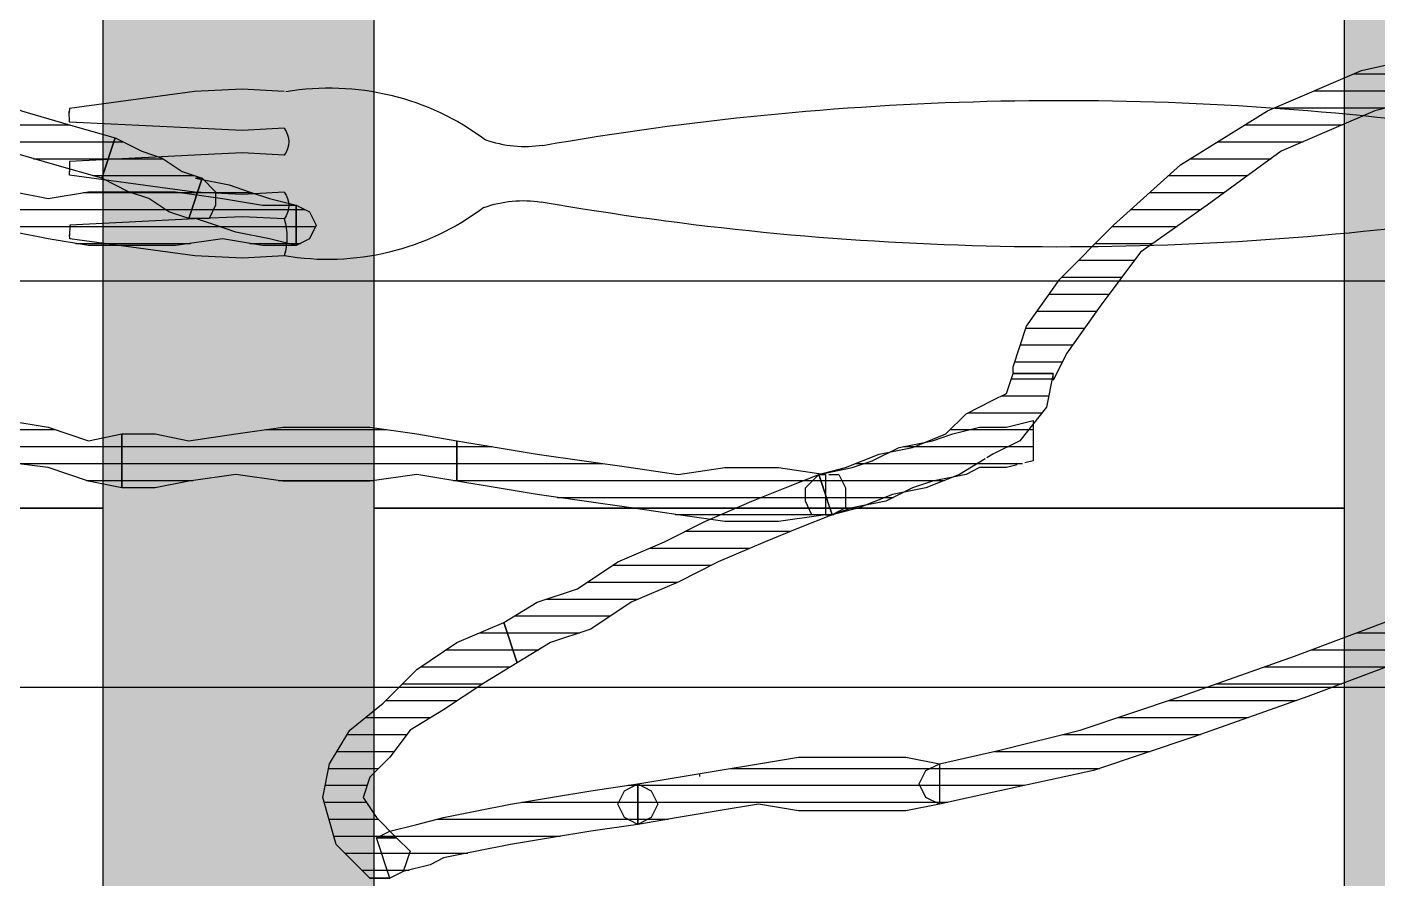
# Model space of a CAD drawing. Extents: x -29316 to 80307, y 54266 to 73016.
# Drawn here: x 21636.24 to 21646.22, y 55733.9 to 55740.19 of the extents above; entities that cross this region are included whole.
import ezdxf

# ---------------------------------------------------------------- set-up
doc = ezdxf.new("R2010")
doc.units = 0
for name, color, linetype, lineweight in [('C_Duvar', 145, 'Continuous', 30), ('PLAN', 253, 'Continuous', 15), ('Tezgah', 7, 'Continuous', 9)]:
    doc.layers.add(name, color=color, linetype=linetype, lineweight=lineweight)
for name, color, linetype in [('İnsan', 50, 'Continuous'), ('mobilya', 107, 'Continuous'), ('OC-Mutfak_Ekipman', 252, 'Continuous')]:
    doc.layers.add(name, color=color, linetype=linetype)
pattern_1 = [(360, (-5108.51305, -673.59423), (1e-16, 0.125), [25])]

# ---------------------------------------------------------------- blocks, each defined once
blk = doc.blocks.new('n98')
at = {"layer": 'PLAN'}
h = blk.add_hatch(color=256, dxfattribs=at)
h.dxf.hatch_style = 1
h.paths.add_polyline_path([(35800.2435, -107005.2306, 0.414214), (35801.2435, -107006.2306, 0.414218), (35802.2435, -107005.2306), (35802.2435, -106909.2306, 0.414214), (35801.2435, -106908.2306, 0.414214), (35800.2435, -106909.2306)])
h.paths.add_polyline_path([(35793.0775, -106909.2306, 0.414214), (35792.0775, -106908.2306, 0.414214), (35791.0775, -106909.2306), (35791.0775, -107005.2306, 0.414214), (35792.0775, -107006.2306, 0.414218), (35793.0775, -107005.2306)])
h.paths.add_polyline_path([(35781.9115, -107005.2306, 0.414214), (35782.9115, -107006.2306, 0.414218), (35783.9115, -107005.2306), (35783.9115, -106909.2306, 0.414214), (35782.9115, -106908.2306, 0.414214), (35781.9115, -106909.2306)])
for p, q in [((35791.0775, -106914.2306), (35783.9115, -106914.2306)), ((35800.2435, -106914.2306), (35793.0775, -106914.2306))]:
    blk.add_line(p, q)
for points in [[(35791.0775, -106914.2306), (35791.0775, -106911.2306), (35783.9115, -106911.2306), (35783.9115, -106914.2306)], [(35800.2435, -106914.2306), (35800.2435, -106911.2306), (35793.0775, -106911.2306), (35793.0775, -106914.2306)]]:
    blk.add_lwpolyline(points, close=True)
at = {"layer": 'OC-Mutfak_Ekipman'}
for p, q in [((35783.9115, -106909.2306), (35783.9115, -107005.2306)), ((35791.0775, -107005.2306), (35791.0775, -106909.2306)), ((35793.0775, -106909.2306), (35793.0775, -107005.2306))]:
    blk.add_line(p, q, dxfattribs=at)
blk = doc.blocks.new('A$C2F7A1A77')
at = {"layer": 'mobilya', "color": 3}
blk.add_lwpolyline([(0, 37), (0, 0), (53, 0), (53, 37)], close=True, dxfattribs=at)
blk.add_lwpolyline([(3, 29), (3, 8, 0.414214), (8, 3), (45, 3, 0.414214), (50, 8), (50, 29, 0.414214), (45, 34), (8, 34, 0.414214)], format="xyb", close=True, dxfattribs=at)
for points in [[(3.1861, 18.9918), (3.1694, 18.6829), (3.1861, 18.3302), (3.3113, 17.408), (3.3404, 17.4058)], [(3.4583, 18.9918), (3.475, 18.6829), (3.4583, 18.3302), (3.4128, 17.408), (3.3341, 17.4058)], [(3.6566, 18.9908), (3.6399, 18.6819), (3.6566, 18.3292), (3.7818, 17.4071), (3.8109, 17.4048)], [(3.9288, 18.9908), (3.9455, 18.6819), (3.9288, 18.3292), (3.8832, 17.4071), (3.8046, 17.4048)], [(4.1275, 18.9904), (4.1107, 18.6815), (4.1275, 18.3288), (4.173, 17.4066), (4.2517, 17.4044)], [(4.3996, 18.9904), (4.4164, 18.6815), (4.3996, 18.3288), (4.2744, 17.4066), (4.2454, 17.4044)]]:
    blk.add_lwpolyline(points, dxfattribs=at)
for centre, radius, start, end in [((25.4741, 24.7151), 22.2226, 172.87288, 189.91367), ((-17.889, 24.7273), 22.2226, 350.08633, 7.09537), ((2.7446, 20.7561), 0.8492, 339.99038, 9.01405), ((4.8404, 20.7684), 0.8492, 170.98595, 200.00962), ((5.0789, 19.314), 1.92, 143.14746, 189.66172), ((2.5061, 19.3262), 1.92, 350.33828, 36.85254), ((3.3213, 18.5458), 0.466, 72.94526, 106.86009), ((3.557, 18.8621), 0.1628, 52.25716, 127.4765), ((4.0278, 18.8617), 0.1628, 52.25716, 127.4765)]:
    blk.add_arc(centre, radius, start, end, dxfattribs=at)
blk = doc.blocks.new('InsanKadın')
at = {"layer": 'İnsan'}
h = blk.add_hatch(dxfattribs=at)
h.set_pattern_fill('DC_LINES', scale=0.1, style=0)
h.set_pattern_definition(pattern_1)
edge = h.paths.add_edge_path(flags=0)
edge.add_line((19.7711, 54.4069), (19.6237, 54.4069))
edge.add_line((19.6237, 54.4069), (19.3756, 54.1585))
edge.add_line((19.3756, 54.1585), (19.277, 53.8107))
edge.add_line((19.277, 53.8107), (19.3268, 53.5624))
edge.add_line((19.3268, 53.5624), (19.4752, 53.314))
edge.add_line((19.4752, 53.314), (19.7223, 53.1153))
edge.add_line((19.7223, 53.1153), (19.9694, 52.8669))
edge.add_line((19.9694, 52.8669), (20.2663, 52.6682))
edge.add_line((20.2663, 52.6682), (20.6129, 52.5192))
edge.add_line((20.6129, 52.5192), (20.7116, 52.8173))
edge.add_line((20.7116, 52.8173), (20.4645, 52.9663))
edge.add_line((20.4645, 52.9663), (20.1676, 53.165))
edge.add_line((20.1676, 53.165), (19.9205, 53.314))
edge.add_line((19.9205, 53.314), (19.7711, 53.5128))
edge.add_line((19.7711, 53.5128), (19.6237, 53.6617))
edge.add_line((19.6237, 53.6617), (19.5739, 53.8107))
edge.add_line((19.5739, 53.8107), (19.6725, 53.9598))
edge.add_line((19.6725, 53.9598), (19.8209, 54.1088))
edge.add_line((19.8209, 54.1088), (19.6725, 54.1088))
edge.add_line((19.6725, 54.1088), (19.8209, 54.1088))
edge.add_line((19.8209, 54.1088), (19.9205, 54.2081))
edge.add_line((19.9205, 54.2081), (19.8707, 54.3572))
edge.add_line((19.8707, 54.3572), (19.7711, 54.4069))
edge.add_line((19.7711, 54.4069), (19.6237, 54.4069))
h = blk.add_hatch(dxfattribs=at)
h.set_pattern_fill('DC_LINES', scale=0.1, style=0)
h.set_pattern_definition(pattern_1)
edge = h.paths.add_edge_path(flags=0)
edge.add_line((21.6022, 54.0095), (21.2555, 54.0591))
edge.add_line((21.2555, 54.0591), (20.9586, 54.1088))
edge.add_line((20.9586, 54.1088), (20.6618, 54.1585))
edge.add_line((20.6618, 54.1585), (20.4147, 54.2081))
edge.add_line((20.4147, 54.2081), (20.1676, 54.2578))
edge.add_line((20.1676, 54.2578), (20.068, 54.3075))
edge.add_line((20.068, 54.3075), (19.8707, 54.3572))
edge.add_line((19.8707, 54.3572), (19.7711, 54.4069))
edge.add_line((19.7711, 54.4069), (19.6725, 54.1088))
edge.add_line((19.6725, 54.1088), (19.7711, 54.0591))
edge.add_line((19.7711, 54.0591), (19.9694, 54.0095))
edge.add_line((19.9694, 54.0095), (20.1676, 53.9598))
edge.add_line((20.1676, 53.9598), (20.4147, 53.9101))
edge.add_line((20.4147, 53.9101), (20.6618, 53.8604))
edge.add_line((20.6618, 53.8604), (20.9586, 53.8107))
edge.add_line((20.9586, 53.8107), (21.2555, 53.7611))
edge.add_line((21.2555, 53.7611), (21.6022, 53.7114))
h = blk.add_hatch(dxfattribs=at)
h.set_pattern_fill('DC_LINES', scale=0.1, style=0)
h.set_pattern_definition(pattern_1)
edge = h.paths.add_edge_path(flags=0)
edge.add_line((21.6022, 53.7114), (21.8991, 53.6617))
edge.add_line((21.8991, 53.6617), (22.1959, 53.612))
edge.add_line((22.1959, 53.612), (22.4928, 53.5624))
edge.add_line((22.4928, 53.5624), (22.7897, 53.5128))
edge.add_line((22.7897, 53.5128), (23.0368, 53.5128))
edge.add_line((23.0368, 53.5128), (23.3336, 53.5128))
edge.add_line((23.3336, 53.5128), (23.5817, 53.5128))
edge.add_line((23.5817, 53.5128), (23.8288, 53.5624))
edge.add_line((23.8288, 53.5624), (23.8288, 53.8604))
edge.add_line((23.8288, 53.8604), (23.5817, 53.9101))
edge.add_line((23.5817, 53.9101), (23.3336, 53.9101))
edge.add_line((23.3336, 53.9101), (23.0368, 53.9101))
edge.add_line((23.0368, 53.9101), (22.7897, 53.9101))
edge.add_line((22.7897, 53.9101), (22.4928, 53.8604))
edge.add_line((22.4928, 53.8604), (22.1959, 53.9101))
edge.add_line((22.1959, 53.9101), (21.8991, 53.9598))
edge.add_line((21.8991, 53.9598), (21.6022, 54.0095))
h = blk.add_hatch(dxfattribs=at)
h.set_pattern_fill('DC_LINES', scale=0.1, style=0)
h.set_pattern_definition(pattern_1)
h.paths.add_polyline_path([(23.8288, 53.5624), (24.2741, 53.463), (24.8678, 53.314), (25.61, 53.0657), (26.4508, 52.7676), (27.2428, 52.4695), (28.0338, 52.1715), (28.6276, 51.9232), (28.9743, 51.6747), (29.1715, 51.9728), (28.7262, 52.2212), (28.1334, 52.4695), (27.3414, 52.7676), (26.5495, 53.0657), (25.7086, 53.3637), (24.9664, 53.612), (24.2741, 53.7611), (23.8288, 53.8604), (23.7301, 53.8107), (23.6803, 53.7114), (23.7301, 53.612)], flags=0)
h = blk.add_hatch(dxfattribs=at)
h.set_pattern_fill('DC_LINES', scale=0.1, style=0)
h.set_pattern_definition(pattern_1)
edge = h.paths.add_edge_path(flags=0)
edge.add_line((20.6129, 52.5192), (20.86, 52.3702))
edge.add_line((20.86, 52.3702), (21.1569, 52.2709))
edge.add_line((21.1569, 52.2709), (21.4538, 52.0721))
edge.add_line((21.4538, 52.0721), (21.8004, 51.9232))
edge.add_line((21.8004, 51.9232), (22.0973, 51.7741))
edge.add_line((22.0973, 51.7741), (22.443, 51.6251))
edge.add_line((22.443, 51.6251), (22.6911, 51.5258))
edge.add_line((22.6911, 51.5258), (22.9381, 51.4265))
edge.add_line((22.9381, 51.4265), (23.0368, 51.7244))
edge.add_line((23.0368, 51.7244), (22.7897, 51.8238))
edge.add_line((22.7897, 51.8238), (22.5426, 51.9232))
edge.add_line((22.5426, 51.9232), (22.1959, 52.0721))
edge.add_line((22.1959, 52.0721), (21.8991, 52.2212))
edge.add_line((21.8991, 52.2212), (21.5524, 52.3702))
edge.add_line((21.5524, 52.3702), (21.2555, 52.5689))
edge.add_line((21.2555, 52.5689), (20.9586, 52.6682))
edge.add_line((20.9586, 52.6682), (20.7116, 52.8173))
h = blk.add_hatch(dxfattribs=at)
h.set_pattern_fill('DC_LINES', scale=0.1, style=0)
h.set_pattern_definition(pattern_1)
edge = h.paths.add_edge_path(flags=0)
edge.add_line((20.2663, 51.178), (20.5631, 51.2277))
edge.add_line((20.5631, 51.2277), (20.86, 51.2773))
edge.add_line((20.86, 51.2773), (21.2067, 51.327))
edge.add_line((21.2067, 51.327), (21.5524, 51.3767))
edge.add_line((21.5524, 51.3767), (21.8991, 51.4265))
edge.add_line((21.8991, 51.4265), (22.2457, 51.3767))
edge.add_line((22.2457, 51.3767), (22.6413, 51.3767))
edge.add_line((22.6413, 51.3767), (22.9879, 51.4265))
edge.add_line((22.9879, 51.4265), (22.9879, 51.7244))
edge.add_line((22.9879, 51.7244), (22.6413, 51.7741))
edge.add_line((22.6413, 51.7741), (22.2457, 51.7741))
edge.add_line((22.2457, 51.7741), (21.8991, 51.7244))
edge.add_line((21.8991, 51.7244), (21.5524, 51.6747))
edge.add_line((21.5524, 51.6747), (21.2067, 51.6251))
edge.add_line((21.2067, 51.6251), (20.86, 51.5754))
edge.add_line((20.86, 51.5754), (20.5631, 51.5258))
edge.add_line((20.5631, 51.5258), (20.2663, 51.4761))
h = blk.add_hatch(dxfattribs=at)
h.set_pattern_fill('DC_LINES', scale=0.1, style=0)
h.set_pattern_definition(pattern_1)
edge = h.paths.add_edge_path(flags=0)
edge.add_line((22.9879, 51.4265), (22.9381, 51.4265))
edge.add_line((22.9381, 51.4265), (23.1852, 51.3767))
edge.add_line((23.1852, 51.3767), (23.3336, 51.327))
edge.add_line((23.3336, 51.327), (23.5319, 51.2277))
edge.add_line((23.5319, 51.2277), (23.7789, 51.178))
edge.add_line((23.7789, 51.178), (23.9274, 51.1284))
edge.add_line((23.9274, 51.1284), (24.1256, 51.0787))
edge.add_line((24.1256, 51.0787), (24.3239, 51.0787))
edge.add_line((24.3239, 51.0787), (24.5211, 51.029))
edge.add_line((24.5211, 51.029), (24.5211, 51.327))
edge.add_line((24.5211, 51.327), (24.3239, 51.3767))
edge.add_line((24.3239, 51.3767), (24.1256, 51.3767))
edge.add_line((24.1256, 51.3767), (24.027, 51.4265))
edge.add_line((24.027, 51.4265), (23.7789, 51.4761))
edge.add_line((23.7789, 51.4761), (23.6305, 51.5258))
edge.add_line((23.6305, 51.5258), (23.4332, 51.6251))
edge.add_line((23.4332, 51.6251), (23.1852, 51.6747))
edge.add_line((23.1852, 51.6747), (23.0368, 51.7244))
edge.add_line((23.0368, 51.7244), (22.9879, 51.7244))
edge.add_line((22.9879, 51.7244), (23.0368, 51.7244))
edge.add_line((23.0368, 51.7244), (22.8883, 51.7244))
edge.add_line((22.8883, 51.7244), (22.8395, 51.6251))
edge.add_line((22.8395, 51.6251), (22.8395, 51.5258))
edge.add_line((22.8395, 51.5258), (22.9381, 51.4265))
h = blk.add_hatch(dxfattribs=at)
h.set_pattern_fill('DC_LINES', scale=0.1, style=0)
h.set_pattern_definition(pattern_1)
edge = h.paths.add_edge_path(flags=0)
edge.add_line((22.9381, 51.4265), (23.1364, 51.3767))
edge.add_line((23.1364, 51.3767), (23.3834, 51.2773))
edge.add_line((23.3834, 51.2773), (23.6305, 51.2277))
edge.add_line((23.6305, 51.2277), (23.8776, 51.1284))
edge.add_line((23.8776, 51.1284), (24.027, 50.9794))
edge.add_line((24.027, 50.9794), (24.2243, 50.8799))
edge.add_line((24.2243, 50.8799), (24.3239, 50.8303))
edge.add_line((24.3239, 50.8303), (24.3727, 50.6813))
edge.add_line((24.3727, 50.6813), (24.6696, 50.6813))
edge.add_line((24.6696, 50.6813), (24.6198, 50.9296))
edge.add_line((24.6198, 50.9296), (24.4225, 51.178))
edge.add_line((24.4225, 51.178), (24.2243, 51.2773))
edge.add_line((24.2243, 51.2773), (23.9772, 51.4265))
edge.add_line((23.9772, 51.4265), (23.7301, 51.5258))
edge.add_line((23.7301, 51.5258), (23.4821, 51.5754))
edge.add_line((23.4821, 51.5754), (23.235, 51.6747))
edge.add_line((23.235, 51.6747), (23.0368, 51.7244))
h = blk.add_hatch(dxfattribs=at)
h.set_pattern_fill('DC_LINES', scale=0.1, style=0)
h.set_pattern_definition(pattern_1)
edge = h.paths.add_edge_path(flags=0)
edge.add_line((15.1705, 50.4329), (15.4176, 50.5323))
edge.add_line((15.4176, 50.5323), (15.7643, 50.6316))
edge.add_line((15.7643, 50.6316), (16.1598, 50.7806))
edge.add_line((16.1598, 50.7806), (16.5553, 50.8799))
edge.add_line((16.5553, 50.8799), (16.9518, 51.029))
edge.add_line((16.9518, 51.029), (17.2487, 51.0787))
edge.add_line((17.2487, 51.0787), (17.5455, 51.178))
edge.add_line((17.5455, 51.178), (17.7926, 51.1284))
edge.add_line((17.7926, 51.1284), (17.7926, 51.5258))
edge.add_line((17.7926, 51.5258), (17.5455, 51.4761))
edge.add_line((17.5455, 51.4761), (17.2487, 51.3767))
edge.add_line((17.2487, 51.3767), (16.8522, 51.327))
edge.add_line((16.8522, 51.327), (16.4567, 51.178))
edge.add_line((16.4567, 51.178), (16.0612, 51.0787))
edge.add_line((16.0612, 51.0787), (15.6657, 50.9296))
edge.add_line((15.6657, 50.9296), (15.319, 50.8303))
edge.add_line((15.319, 50.8303), (15.0719, 50.731))
h = blk.add_hatch(dxfattribs=at)
h.set_pattern_fill('DC_LINES', scale=0.1, style=0)
h.set_pattern_definition(pattern_1)
edge = h.paths.add_edge_path(flags=0)
edge.add_line((17.7926, 51.1284), (18.0397, 51.1284))
edge.add_line((18.0397, 51.1284), (18.2877, 51.178))
edge.add_line((18.2877, 51.178), (18.6334, 51.1284))
edge.add_line((18.6334, 51.1284), (18.9801, 51.0787))
edge.add_line((18.9801, 51.0787), (19.277, 51.0787))
edge.add_line((19.277, 51.0787), (19.6237, 51.0787))
edge.add_line((19.6237, 51.0787), (19.9694, 51.1284))
edge.add_line((19.9694, 51.1284), (20.2663, 51.178))
edge.add_line((20.2663, 51.178), (20.2663, 51.4761))
edge.add_line((20.2663, 51.4761), (19.9694, 51.4265))
edge.add_line((19.9694, 51.4265), (19.6237, 51.4761))
edge.add_line((19.6237, 51.4761), (19.277, 51.4761))
edge.add_line((19.277, 51.4761), (18.9801, 51.4761))
edge.add_line((18.9801, 51.4761), (18.6334, 51.4265))
edge.add_line((18.6334, 51.4265), (18.2877, 51.4761))
edge.add_line((18.2877, 51.4761), (18.0397, 51.5258))
edge.add_line((18.0397, 51.5258), (17.7926, 51.5258))
h = blk.add_hatch(dxfattribs=at)
h.set_pattern_fill('DC_LINES', scale=0.1, style=0)
h.set_pattern_definition(pattern_1)
edge = h.paths.add_edge_path(flags=0)
edge.add_line((24.3727, 50.6813), (24.3727, 50.6316))
edge.add_line((24.3727, 50.6316), (24.4723, 50.3336))
edge.add_line((24.4723, 50.3336), (24.7194, 49.9858))
edge.add_line((24.7194, 49.9858), (25.1149, 49.5884))
edge.add_line((25.1149, 49.5884), (25.61, 49.1414))
edge.add_line((25.61, 49.1414), (26.2526, 48.744))
edge.add_line((26.2526, 48.744), (26.9459, 48.4459))
edge.add_line((26.9459, 48.4459), (27.8366, 48.2473))
edge.add_line((27.8366, 48.2473), (28.8258, 48.2473))
edge.add_line((28.8258, 48.2473), (28.8258, 48.5453))
edge.add_line((28.8258, 48.5453), (27.8366, 48.5453))
edge.add_line((27.8366, 48.5453), (27.0446, 48.744))
edge.add_line((27.0446, 48.744), (26.3522, 49.042))
edge.add_line((26.3522, 49.042), (25.8073, 49.4395))
edge.add_line((25.8073, 49.4395), (25.3131, 49.7872))
edge.add_line((25.3131, 49.7872), (25.0163, 50.1845))
edge.add_line((25.0163, 50.1845), (24.7692, 50.5323))
edge.add_line((24.7692, 50.5323), (24.6696, 50.731))
edge.add_line((24.6696, 50.731), (24.6696, 50.6813))
h = blk.add_hatch(dxfattribs=at)
h.set_pattern_fill('DC_LINES', scale=0.1, style=0)
h.set_pattern_definition(pattern_1)
edge = h.paths.add_edge_path(flags=0)
edge.add_line((19.0788, 49.4395), (19.0788, 49.7374))
edge.add_line((19.0788, 49.7374), (18.8317, 49.7374))
edge.add_line((18.8317, 49.7374), (18.5348, 49.6878))
edge.add_line((18.5348, 49.6878), (18.1881, 49.7374))
edge.add_line((18.1881, 49.7374), (17.8913, 49.7374))
edge.add_line((17.8913, 49.7374), (17.5455, 49.7374))
edge.add_line((17.5455, 49.7374), (17.2487, 49.6878))
edge.add_line((17.2487, 49.6878), (17.0006, 49.6381))
edge.add_line((17.0006, 49.6381), (16.8034, 49.6381))
edge.add_line((16.8034, 49.6381), (16.8034, 49.3401))
edge.add_line((16.8034, 49.3401), (17.0006, 49.3401))
edge.add_line((17.0006, 49.3401), (17.2487, 49.3898))
edge.add_line((17.2487, 49.3898), (17.5455, 49.3401))
edge.add_line((17.5455, 49.3401), (17.8913, 49.3401))
edge.add_line((17.8913, 49.3401), (18.1881, 49.3401))
edge.add_line((18.1881, 49.3401), (18.5348, 49.3898))
edge.add_line((18.5348, 49.3898), (18.8317, 49.4395))
edge.add_line((18.8317, 49.4395), (19.0788, 49.4395))
edge.add_line((19.0788, 49.4395), (19.0788, 49.7374))
edge.add_line((19.0788, 49.7374), (19.0788, 49.4395))
edge.add_line((19.0788, 49.4395), (19.1784, 49.4891))
edge.add_line((19.1784, 49.4891), (19.2272, 49.5884))
edge.add_line((19.2272, 49.5884), (19.1784, 49.6878))
edge.add_line((19.1784, 49.6878), (19.0788, 49.7374))
h = blk.add_hatch(dxfattribs=at)
h.set_pattern_fill('DC_LINES', scale=0.1, style=0)
h.set_pattern_definition(pattern_1)
edge = h.paths.add_edge_path(flags=0)
edge.add_line((18.3864, 49.2407), (18.3366, 49.2407))
edge.add_line((18.3366, 49.2407), (18.5846, 49.2904))
edge.add_line((18.5846, 49.2904), (18.733, 49.3401))
edge.add_line((18.733, 49.3401), (18.8815, 49.3898))
edge.add_line((18.8815, 49.3898), (19.0788, 49.4395))
edge.add_line((19.0788, 49.4395), (19.0788, 49.7374))
edge.add_line((19.0788, 49.7374), (18.8815, 49.6878))
edge.add_line((18.8815, 49.6878), (18.6334, 49.6381))
edge.add_line((18.6334, 49.6381), (18.485, 49.5884))
edge.add_line((18.485, 49.5884), (18.3366, 49.5388))
edge.add_line((18.3366, 49.5388), (18.2877, 49.5388))
h = blk.add_hatch(dxfattribs=at)
h.set_pattern_fill('DC_LINES', scale=0.1, style=0)
h.set_pattern_definition(pattern_1)
edge = h.paths.add_edge_path(flags=0)
edge.add_line((17.7428, 48.9427), (17.9411, 49.042))
edge.add_line((17.9411, 49.042), (18.0895, 49.0917))
edge.add_line((18.0895, 49.0917), (18.2379, 49.191))
edge.add_line((18.2379, 49.191), (18.3864, 49.2407))
edge.add_line((18.3864, 49.2407), (18.2877, 49.5388))
edge.add_line((18.2877, 49.5388), (18.1393, 49.4891))
edge.add_line((18.1393, 49.4891), (17.9909, 49.3898))
edge.add_line((17.9909, 49.3898), (17.8424, 49.3401))
edge.add_line((17.8424, 49.3401), (17.6442, 49.2407))
h = blk.add_hatch(dxfattribs=at)
h.set_pattern_fill('DC_LINES', scale=0.1, style=0)
h.set_pattern_definition(pattern_1)
edge = h.paths.add_edge_path(flags=0)
edge.add_line((17.7428, 48.9427), (17.9411, 49.042))
edge.add_line((17.9411, 49.042), (18.0895, 49.0917))
edge.add_line((18.0895, 49.0917), (18.2379, 49.191))
edge.add_line((18.2379, 49.191), (18.3864, 49.2407))
edge.add_line((18.3864, 49.2407), (18.2877, 49.5388))
edge.add_line((18.2877, 49.5388), (18.1393, 49.4891))
edge.add_line((18.1393, 49.4891), (17.9909, 49.3898))
edge.add_line((17.9909, 49.3898), (17.8424, 49.3401))
edge.add_line((17.8424, 49.3401), (17.6442, 49.2407))
h = blk.add_hatch(dxfattribs=at)
h.set_pattern_fill('DC_LINES', scale=0.1, style=0)
h.set_pattern_definition(pattern_1)
edge = h.paths.add_edge_path(flags=0)
edge.add_line((16.5065, 48.4459), (16.7536, 48.5949))
edge.add_line((16.7536, 48.5949), (17.0504, 48.744))
edge.add_line((17.0504, 48.744), (17.3971, 48.8433))
edge.add_line((17.3971, 48.8433), (17.7428, 48.9427))
edge.add_line((17.7428, 48.9427), (17.6442, 49.2407))
edge.add_line((17.6442, 49.2407), (17.2975, 49.1414))
edge.add_line((17.2975, 49.1414), (16.9518, 49.042))
edge.add_line((16.9518, 49.042), (16.6549, 48.893))
edge.add_line((16.6549, 48.893), (16.3082, 48.744))
h = blk.add_hatch(dxfattribs=at)
h.set_pattern_fill('DC_LINES', scale=0.1, style=0)
h.set_pattern_definition(pattern_1)
edge = h.paths.add_edge_path(flags=0)
edge.add_line((16.5065, 48.4459), (16.7536, 48.5949))
edge.add_line((16.7536, 48.5949), (17.0504, 48.744))
edge.add_line((17.0504, 48.744), (17.3971, 48.8433))
edge.add_line((17.3971, 48.8433), (17.7428, 48.9427))
edge.add_line((17.7428, 48.9427), (17.6442, 49.2407))
edge.add_line((17.6442, 49.2407), (17.2975, 49.1414))
edge.add_line((17.2975, 49.1414), (16.9518, 49.042))
edge.add_line((16.9518, 49.042), (16.6549, 48.893))
edge.add_line((16.6549, 48.893), (16.3082, 48.744))
at = {"layer": 'İnsan', "color": 7}
blk.add_line((22.0602, 53.6558), (22.0602, 53.6347), dxfattribs=at)
at = {"layer": 'İnsan', "color": 7, "flags": 128}
for points in [[(19.7711, 54.4069), (19.6237, 54.4069), (19.3756, 54.1585), (19.277, 53.8107), (19.3268, 53.5624), (19.4752, 53.314), (19.7223, 53.1153), (19.9694, 52.8669), (20.2663, 52.6682), (20.6129, 52.5192), (20.7116, 52.8173), (20.4645, 52.9663), (20.1676, 53.165), (19.9205, 53.314), (19.7711, 53.5128), (19.6237, 53.6617), (19.5739, 53.8107), (19.6725, 53.9598), (19.8209, 54.1088), (19.6725, 54.1088), (19.8209, 54.1088), (19.9205, 54.2081), (19.8707, 54.3572), (19.7711, 54.4069), (19.6237, 54.4069), (19.7711, 54.4069)], [(21.6022, 54.0095), (21.2555, 54.0591), (20.9586, 54.1088), (20.6618, 54.1585), (20.4147, 54.2081), (20.1676, 54.2578), (20.068, 54.3075), (19.8707, 54.3572), (19.7711, 54.4069), (19.6725, 54.1088), (19.7711, 54.0591), (19.9694, 54.0095), (20.1676, 53.9598), (20.4147, 53.9101), (20.6618, 53.8604), (20.9586, 53.8107), (21.2555, 53.7611), (21.6022, 53.7114), (21.6022, 54.0095)], [(21.6022, 54.0095), (21.5036, 53.9598), (21.4538, 53.8604), (21.5036, 53.7611), (21.6022, 53.7114), (21.6022, 54.0095)], [(21.6022, 53.7114), (21.7008, 53.7611), (21.7506, 53.8604), (21.7008, 53.9598), (21.6022, 54.0095), (21.6022, 53.7114)], [(21.6022, 53.7114), (21.8991, 53.6617), (22.1959, 53.612), (22.4928, 53.5624), (22.7897, 53.5128), (23.0368, 53.5128), (23.3336, 53.5128), (23.5817, 53.5128), (23.8288, 53.5624), (23.8288, 53.8604), (23.5817, 53.9101), (23.3336, 53.9101), (23.0368, 53.9101), (22.7897, 53.9101), (22.4928, 53.8604), (22.1959, 53.9101), (21.8991, 53.9598), (21.6022, 54.0095), (21.6022, 53.7114)], [(20.2663, 51.178), (20.2663, 51.178), (20.5631, 51.2277), (20.86, 51.2773), (21.2067, 51.327), (21.5524, 51.3767), (21.8991, 51.4265), (22.2457, 51.3767), (22.6413, 51.3767), (22.9879, 51.4265), (22.9879, 51.7244), (22.6413, 51.7741), (22.2457, 51.7741), (21.8991, 51.7244), (21.5524, 51.6747), (21.2067, 51.6251), (20.86, 51.5754), (20.5631, 51.5258), (20.2663, 51.4761), (20.2663, 51.4761), (20.2663, 51.178)], [(15.1705, 50.4329), (15.1705, 50.4329), (15.4176, 50.5323), (15.7643, 50.6316), (16.1598, 50.7806), (16.5553, 50.8799), (16.9518, 51.029), (17.2487, 51.0787), (17.5455, 51.178), (17.7926, 51.1284), (17.7926, 51.5258), (17.5455, 51.4761), (17.2487, 51.3767), (16.8522, 51.327), (16.4567, 51.178), (16.0612, 51.0787), (15.6657, 50.9296), (15.319, 50.8303), (15.0719, 50.731), (15.0719, 50.731), (15.1705, 50.4329)], [(17.7926, 51.1284), (17.7926, 51.1284), (18.0397, 51.1284), (18.2877, 51.178), (18.6334, 51.1284), (18.9801, 51.0787), (19.277, 51.0787), (19.6237, 51.0787), (19.9694, 51.1284), (20.2663, 51.178), (20.2663, 51.4761), (19.9694, 51.4265), (19.6237, 51.4761), (19.277, 51.4761), (18.9801, 51.4761), (18.6334, 51.4265), (18.2877, 51.4761), (18.0397, 51.5258), (17.7926, 51.5258), (17.7926, 51.5258), (17.7926, 51.1284)], [(24.3727, 50.6813), (24.3727, 50.6316), (24.4723, 50.3336), (24.7194, 49.9858), (25.1149, 49.5884), (25.61, 49.1414), (26.2526, 48.744), (26.9459, 48.4459), (27.8366, 48.2473), (28.8258, 48.2473), (28.8258, 48.5453), (27.8366, 48.5453), (27.0446, 48.744), (26.3522, 49.042), (25.8073, 49.4395), (25.3131, 49.7872), (25.0163, 50.1845), (24.7692, 50.5323), (24.6696, 50.731), (24.6696, 50.6813), (24.3727, 50.6813)], [(18.3864, 49.2407), (18.3366, 49.2407), (18.5846, 49.2904), (18.733, 49.3401), (18.8815, 49.3898), (19.0788, 49.4395), (19.0788, 49.7374), (18.8815, 49.6878), (18.6334, 49.6381), (18.485, 49.5884), (18.3366, 49.5388), (18.2877, 49.5388), (18.3864, 49.2407)], [(17.7428, 48.9427), (17.7428, 48.9427), (17.9411, 49.042), (18.0895, 49.0917), (18.2379, 49.191), (18.3864, 49.2407), (18.2877, 49.5388), (18.1393, 49.4891), (17.9909, 49.3898), (17.8424, 49.3401), (17.6442, 49.2407), (17.6442, 49.2407), (17.7428, 48.9427)], [(17.7428, 48.9427), (17.7428, 48.9427), (17.9411, 49.042), (18.0895, 49.0917), (18.2379, 49.191), (18.3864, 49.2407), (18.2877, 49.5388), (18.1393, 49.4891), (17.9909, 49.3898), (17.8424, 49.3401), (17.6442, 49.2407), (17.6442, 49.2407), (17.7428, 48.9427)], [(18.3864, 49.2407), (18.485, 49.3401), (18.485, 49.4395), (18.4362, 49.5388), (18.2877, 49.5388), (18.3864, 49.2407)], [(16.5065, 48.4459), (16.5065, 48.4459), (16.7536, 48.5949), (17.0504, 48.744), (17.3971, 48.8433), (17.7428, 48.9427), (17.6442, 49.2407), (17.2975, 49.1414), (16.9518, 49.042), (16.6549, 48.893), (16.3082, 48.744), (16.3082, 48.744), (16.5065, 48.4459)], [(16.5065, 48.4459), (16.5065, 48.4459), (16.7536, 48.5949), (17.0504, 48.744), (17.3971, 48.8433), (17.7428, 48.9427), (17.6442, 49.2407), (17.2975, 49.1414), (16.9518, 49.042), (16.6549, 48.893), (16.3082, 48.744), (16.3082, 48.744), (16.5065, 48.4459)]]:
    blk.add_lwpolyline(points, close=True, dxfattribs=at)
for points in [[(27.3414, 52.7676), (26.5495, 53.0657), (25.7086, 53.3637), (24.9664, 53.612), (24.2741, 53.7611), (23.8288, 53.8604), (23.8288, 53.8604), (23.8288, 53.8604), (23.7301, 53.8107), (23.6803, 53.7114), (23.7301, 53.612), (23.8288, 53.5624), (23.8288, 53.5624), (23.8288, 53.5624), (23.8288, 53.5624), (24.2741, 53.463), (24.8678, 53.314), (25.61, 53.0657), (26.4508, 52.7676), (27.2428, 52.4695)], [(17.0006, 49.3401), (17.2487, 49.3898), (17.5455, 49.3401), (17.8913, 49.3401), (18.1881, 49.3401), (18.5348, 49.3898), (18.8317, 49.4395), (19.0788, 49.4395), (19.0788, 49.7374), (19.0788, 49.4395), (19.1784, 49.4891), (19.2272, 49.5884), (19.1784, 49.6878), (19.0788, 49.7374), (19.0788, 49.4395), (19.0788, 49.4395), (19.0788, 49.7374), (18.8317, 49.7374), (18.5348, 49.6878), (18.1881, 49.7374), (17.8913, 49.7374), (17.5455, 49.7374), (17.2487, 49.6878), (17.0006, 49.6381)]]:
    blk.add_lwpolyline(points, dxfattribs=at)
at = {"layer": 'İnsan', "color": 7}
for points in [[(23.0058, 51.6308), (23.0368, 51.7244), (22.7897, 51.8238), (22.5426, 51.9232), (22.1959, 52.0721), (21.8991, 52.2212), (21.5524, 52.3702), (21.2555, 52.5689), (20.9586, 52.6682), (20.7116, 52.8173), (20.7116, 52.8173), (20.6129, 52.5192), (20.6129, 52.5192)], [(20.6129, 52.5192), (20.6129, 52.5192), (20.86, 52.3702), (21.1569, 52.2709), (21.4538, 52.0721), (21.8004, 51.9232), (22.0973, 51.7741), (22.443, 51.6251), (22.6911, 51.5258), (22.9381, 51.4265), (23.0025, 51.6209)], [(24.4038, 51.3566), (24.3239, 51.3767), (24.1256, 51.3767), (24.027, 51.4265), (23.7789, 51.4761), (23.6305, 51.5258), (23.4332, 51.6251), (23.1852, 51.6747), (23.0368, 51.7244), (22.9879, 51.7244), (23.0368, 51.7244), (22.8883, 51.7244), (22.8395, 51.6251), (22.8395, 51.5258), (22.9381, 51.4265), (22.9879, 51.4265), (22.9879, 51.4265)], [(23.0368, 51.7244), (22.8883, 51.7244), (22.8395, 51.6251), (22.8395, 51.5258), (22.9381, 51.4265), (23.0025, 51.6209)], [(24.1658, 51.3126), (23.9772, 51.4265), (23.7301, 51.5258), (23.4821, 51.5754), (23.235, 51.6747), (23.0368, 51.7244), (22.9381, 51.4265), (22.9381, 51.4265)], [(23.0127, 51.4265), (23.0866, 51.4265), (23.1364, 51.5258), (23.1364, 51.6747), (23.0368, 51.7244), (22.9381, 51.4265), (22.9381, 51.4265)], [(23.0058, 51.6308), (23.0368, 51.7244), (23.0368, 51.7244)], [(22.9879, 51.4265), (22.9381, 51.4265), (23.1852, 51.3767), (23.3336, 51.327), (23.5319, 51.2277), (23.7789, 51.178), (23.9274, 51.1284), (24.1256, 51.0787), (24.3239, 51.0787), (24.5211, 51.029), (24.5211, 51.327), (24.4606, 51.3423)], [(22.9381, 51.4265), (23.1364, 51.3767), (23.3834, 51.2773), (23.6305, 51.2277), (23.8776, 51.1284), (24.027, 50.9794), (24.2243, 50.8799), (24.3239, 50.8303), (24.3727, 50.6813), (24.6696, 50.6813), (24.6198, 50.9296), (24.4225, 51.178), (24.2243, 51.2773), (24.1796, 51.3043)], [(22.9381, 51.4265), (22.9879, 51.4265)]]:
    blk.add_lwpolyline(points, dxfattribs=at)
at = {"layer": 'İnsan', "color": 7, "rotation": 270}
blk.add_blockref('A$C2F7A1A77', (0, 53), dxfattribs=at)

msp = doc.modelspace()

# ---------------------------------------------------------------- block references
at = {"layer": 'C_Duvar', "rotation": 180}
msp.add_blockref('n98', (57429.8827, -51177.5899), dxfattribs=at)
at = {"layer": 'Tezgah', "xscale": -1, "rotation": 180}
msp.add_blockref('InsanKadın', (21619.1509, 55788.3158), dxfattribs=at)

doc.saveas('drawing.dxf')
